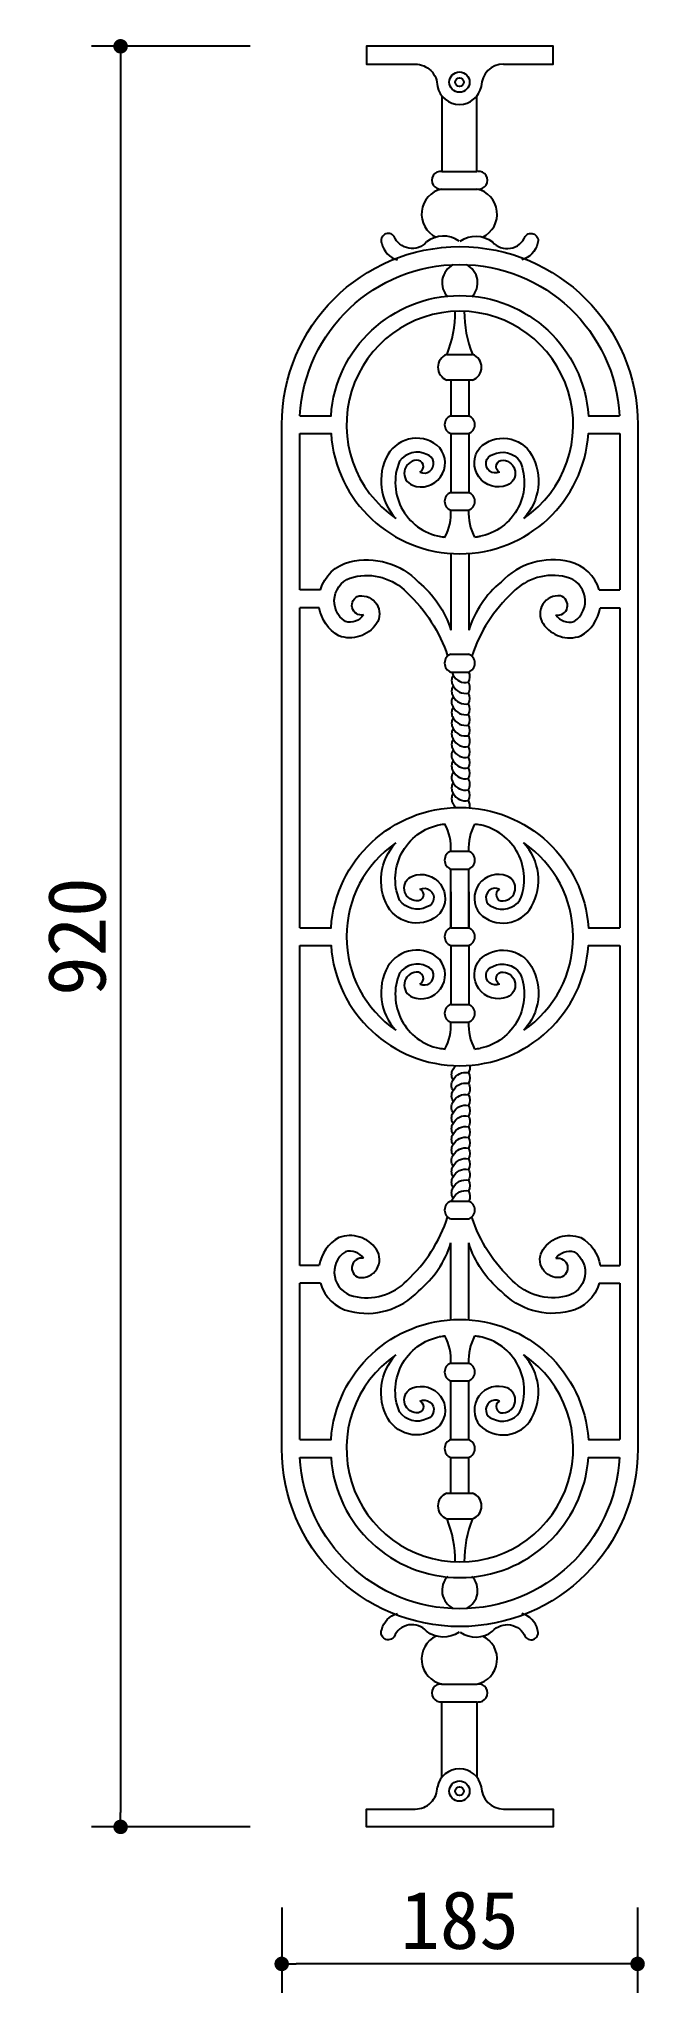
# Model space of a CAD drawing. Extents: x 2091 to 2404, y 1290 to 2300.
import ezdxf

# ---------------------------------------------------------------- set-up
doc = ezdxf.new("R2010")
doc.units = 0
doc.header["$LTSCALE"] = 0.85
doc.header["$MEASUREMENT"] = 0
doc.header["$PDMODE"] = 3
doc.header["$PDSIZE"] = 15
doc.layers.get('0').update_dxf_attribs({"color": 3, "linetype": 'CONTINUOUS'})
doc.layers.get('DEFPOINTS').update_dxf_attribs({"linetype": 'CONTINUOUS'})
for name, color, linetype in [('3', 3, 'CONTINUOUS'), ('4', 4, 'CONTINUOUS'), ('7', 7, 'CONTINUOUS')]:
    doc.layers.add(name, color=color, linetype=linetype)
doc.styles.add('HZ', font='')
doc.styles.get("Standard").update_dxf_attribs({"font": 'ISOCP'})
doc.styles.get('HZ').set_extended_font_data('仿宋_GB2312')
doc.dimstyles.new('ISO-25_WS', dxfattribs={"dimscale": 10, "dimtxt": 2.5, "dimasz": 2.5, "dimexe": 1.25, "dimexo": 0.625, "dimtad": 1, "dimdec": 4, "dimtxsty": 'STANDARD', "dimcen": 2.5, "dimazin": 3, "dimtfac": 1, "dimtdec": 4, "dimtmove": 0, "dimatfit": 3, "dimtolj": 1, "dimtzin": 0})

# ---------------------------------------------------------------- blocks, each defined once
blk = doc.blocks.new('_DOT')
at = {"color": 0, "linetype": 'BYBLOCK'}
blk.add_line((-0.5, 0), (-1, 0), dxfattribs=at)
at = {"color": 0, "linetype": 'BYBLOCK', "const_width": 0.5}
blk.add_lwpolyline([(-0.25, 0, 1), (0.25, 0, 1)], format="xyb", close=True, dxfattribs=at)
blk = doc.blocks.new('*D3')
at = {"color": 0, "linetype": 'BYBLOCK'}
for p, q in [((40268.3, -35817.5), (40186.3, -35817.5)), ((40201.3, -35825), (40201.3, -36730)), ((40268.3, -36737.5), (40186.3, -36737.5))]:
    blk.add_line(p, q, dxfattribs=at)
at = {"layer": 'DEFPOINTS', "color": 0, "linetype": 'BYBLOCK'}
for p in [(40283.3, -35817.5), (40201.3, -36737.5), (40283.3, -36737.5)]:
    blk.add_point(p, dxfattribs=at)
at = {"color": 0, "linetype": 'BYBLOCK', "xscale": 7.5, "yscale": 7.5, "zscale": 7.5}
for p, rotation in [((40201.3, -35817.5), 90), ((40201.3, -36737.5), 270)]:
    blk.add_blockref('_DOT', p, dxfattribs=dict(at, rotation=rotation))
at = {"color": 0, "linetype": 'BYBLOCK', "insert": (40178.8, -36277.5), "char_height": 30, "attachment_point": 5, "rotation": 90, "style": 'HZ'}
blk.add_mtext('\\A1;920', dxfattribs=at)
blk = doc.blocks.new('DOT')
at = {"color": 0, "linetype": 'BYBLOCK'}
blk.add_line((-0.35, 0), (-1, 0), dxfattribs=at)
at = {"color": 0, "linetype": 'BYBLOCK', "const_width": 0.35}
blk.add_lwpolyline([(-0.175, 0, 1), (0.175, 0, 1)], format="xyb", close=True, dxfattribs=at)
blk = doc.blocks.new('*D2')
at = {"color": 0, "linetype": 'BYBLOCK'}
for p, q in [((40284.6, -36779.2), (40284.6, -36823.3)), ((40468.6, -36779.2), (40468.6, -36823.3)), ((40461.1, -36808.3), (40292.1, -36808.3))]:
    blk.add_line(p, q, dxfattribs=at)
at = {"layer": 'DEFPOINTS', "color": 0, "linetype": 'BYBLOCK'}
for p in [(40284.6, -36764.2), (40468.6, -36764.2), (40284.6, -36808.3)]:
    blk.add_point(p, dxfattribs=at)
at = {"color": 0, "linetype": 'BYBLOCK', "xscale": 7.5, "yscale": 7.5, "zscale": 7.5, "rotation": 180}
blk.add_blockref('_DOT', (40284.6, -36808.3), dxfattribs=at)
at = {"color": 0, "linetype": 'BYBLOCK', "xscale": 7.5, "yscale": 7.5, "zscale": 7.5}
blk.add_blockref('_DOT', (40468.6, -36808.3), dxfattribs=at)
at = {"color": 0, "linetype": 'BYBLOCK', "insert": (40376.6, -36785.8), "char_height": 30, "attachment_point": 5, "style": 'HZ'}
blk.add_mtext('\\A1;185', dxfattribs=at)

msp = doc.modelspace()

# ---------------------------------------------------------------- linework, layer by layer
at = {"layer": '3'}
for centre in [(2308.3, 2277.7), (2308.3, 1394.7)]:
    msp.add_circle(centre, 2.23, dxfattribs=at)
at = {"layer": '4'}
for p, q in [((2299.2, 2270.6), (2299.2, 2231.6)), ((2317.3, 2231.6), (2317.3, 2270.6)), ((2299.2, 2231.6), (2317.3, 2231.6)), ((2299.2, 2222.4), (2317.3, 2222.4)), ((2301.8, 2137), (2315.1, 2137)), ((2301.8, 2123.8), (2315.1, 2123.8)), ((2303.9, 2123.8), (2303.9, 2105.3)), ((2313.1, 2123.8), (2313.1, 2105.3)), ((2303.9, 2105.3), (2313.1, 2105.3)), ((2303.9, 2096.1), (2313.1, 2096.1)), ((2303.9, 2096.1), (2303.9, 2065.7)), ((2313.1, 2096.1), (2313.1, 2065.7)), ((2303.9, 2065.7), (2313.1, 2065.7)), ((2303.9, 2056.5), (2313.1, 2056.5)), ((2303.9, 2034.2), (2303.9, 1994.5)), ((2313.1, 2034.2), (2313.1, 1994.5)), ((2236.4, 2015.3), (2225.7, 2015.3)), ((2380.6, 2015.3), (2391.3, 2015.3)), ((2235.8, 2006.1), (2225.7, 2006.1)), ((2381.1, 2006.1), (2391.3, 2006.1)), ((2303.9, 1982.1), (2313.1, 1982.1)), ((2303.9, 1972.9), (2313.1, 1972.9)), ((2303.9, 1880.3), (2313.1, 1880.3)), ((2303.9, 1871.1), (2313.1, 1871.1)), ((2303.9, 1840.8), (2303.9, 1871.1)), ((2313.1, 1840.8), (2313.1, 1871.1)), ((2303.9, 1859.3), (2303.9, 1840.8)), ((2313.1, 1859.3), (2313.1, 1840.8)), ((2303.9, 1840.8), (2313.1, 1840.8)), ((2303.9, 1840.8), (2313.1, 1840.8)), ((2303.9, 1831.6), (2313.1, 1831.6)), ((2303.9, 1831.6), (2303.9, 1801.2)), ((2313.1, 1831.6), (2313.1, 1801.2)), ((2303.9, 1801.2), (2313.1, 1801.2)), ((2303.9, 1792), (2313.1, 1792)), ((2303.9, 1699.5), (2313.1, 1699.5)), ((2303.9, 1699.5), (2313.1, 1699.5)), ((2303.9, 1690.3), (2313.1, 1690.3)), ((2303.9, 1638.2), (2303.9, 1677.9)), ((2313.1, 1638.2), (2313.1, 1677.9)), ((2235.8, 1666.3), (2225.7, 1666.3)), ((2381.1, 1666.3), (2391.3, 1666.3)), ((2236.4, 1657.1), (2225.7, 1657.1)), ((2380.6, 1657.1), (2391.3, 1657.1)), ((2303.9, 1615.8), (2313.1, 1615.8)), ((2303.9, 1576.3), (2303.9, 1606.6)), ((2303.9, 1606.6), (2313.1, 1606.6)), ((2313.1, 1576.3), (2313.1, 1606.6)), ((2303.9, 1576.3), (2313.1, 1576.3)), ((2303.9, 1567.1), (2313.1, 1567.1)), ((2303.9, 1548.6), (2303.9, 1567.1)), ((2313.1, 1548.6), (2313.1, 1567.1)), ((2301.8, 1548.6), (2315.1, 1548.6)), ((2301.8, 1535.3), (2315.1, 1535.3)), ((2299.2, 1450), (2317.3, 1450)), ((2299.2, 1440.8), (2317.3, 1440.8)), ((2299.2, 1401.8), (2299.2, 1440.8)), ((2317.3, 1440.8), (2317.3, 1401.8))]:
    msp.add_line(p, q, dxfattribs=at)
for points in [[(2331.1, 2287), (2356.7, 2287), (2356.7, 2296.2), (2260.2, 2296.2), (2260.2, 2287), (2285.4, 2287, -0.414214), (2296.9, 2275.5)], [(2225.8, 2105.3, -0.945905), (2391.1, 2105.3, -0.945905)], [(2225.8, 2105.3), (2241.9, 2105.3, -0.933257), (2375, 2105.3), (2391.1, 2105.3)], [(2225.7, 2096.1), (2241.9, 2096.1, 0.933257), (2375, 2096.1), (2391.3, 2096.1)], [(2236.4, 2015.3, -0.272254), (2251.6, 2029.8, -0.270005), (2287.1, 2019.4, -0.14545), (2303.9, 1994.5)], [(2380.6, 2015.3, 0.272254), (2365.3, 2029.8, 0.270005), (2329.8, 2019.4, 0.14545), (2313.1, 1994.5)], [(2258.7, 2002.4, -0.324389), (2249.3, 1999, -0.6603), (2253.5, 2022, -0.268598), (2281.1, 2014, -0.127636), (2302.2, 1981.1)], [(2358.2, 2002.4, 0.324389), (2367.6, 1999, 0.6603), (2363.4, 2022, 0.268598), (2335.8, 2014, 0.127636), (2314.7, 1981.1)], [(2258.7, 2002.4, -0.96169), (2256.4, 2012.2, -0.644966), (2265.4, 1997.9, -0.345865), (2245.9, 1991.6, -0.222454), (2235.8, 2006.1)], [(2358.2, 2002.4, 0.96169), (2360.5, 2012.2, 0.644966), (2351.5, 1997.9, 0.345865), (2371.1, 1991.6, 0.222454), (2381.1, 2006.1)], [(2225.7, 1840.8), (2241.9, 1840.8, -0.933257), (2375, 1840.8), (2391.3, 1840.8)], [(2225.7, 1831.6), (2241.9, 1831.6, 0.933257), (2375, 1831.6), (2391.3, 1831.6)], [(2258.7, 1670, 0.324389), (2249.3, 1673.4, 0.6603), (2253.5, 1650.4, 0.268598), (2281.1, 1658.4, 0.127636), (2302.2, 1691.3)], [(2358.2, 1670, -0.324389), (2367.6, 1673.4, -0.6603), (2363.4, 1650.4, -0.268598), (2335.8, 1658.4, -0.127636), (2314.7, 1691.3)], [(2258.7, 1670, 0.96169), (2256.4, 1660.1, 0.644966), (2265.4, 1674.5, 0.345865), (2245.9, 1680.7, 0.222454), (2235.8, 1666.3)], [(2236.4, 1657.1, 0.272254), (2251.6, 1642.6, 0.270005), (2287.1, 1653, 0.14545), (2303.9, 1677.9)], [(2380.6, 1657.1, -0.272254), (2365.3, 1642.6, -0.270005), (2329.8, 1653, -0.14545), (2313.1, 1677.9)], [(2358.2, 1670, -0.96169), (2360.5, 1660.1, -0.644966), (2351.5, 1674.5, -0.345865), (2371.1, 1680.7, -0.222454), (2381.1, 1666.3)], [(2225.7, 1576.3), (2241.9, 1576.3, -0.933257), (2375, 1576.3), (2391.3, 1576.3)], [(2225.8, 1567.1), (2241.9, 1567.1, 0.933257), (2375, 1567.1), (2391.1, 1567.1)], [(2391.1, 1567.1, -0.945905), (2225.8, 1567.1)], [(2331.1, 1385.4), (2356.7, 1385.4), (2356.7, 1376.2), (2260.2, 1376.2), (2260.2, 1385.4), (2285.4, 1385.4, 0.414214), (2296.9, 1396.9)]]:
    msp.add_lwpolyline(points, format="xyb", dxfattribs=at)
msp.add_lwpolyline([(2216.5, 2100.7, -1), (2400.5, 2100.7), (2400.5, 1571.7, -1), (2216.5, 1571.7)], format="xyb", close=True, dxfattribs=at)
for points in [[(2225.7, 2015.3), (2225.7, 2096.1)], [(2391.3, 2096.1), (2391.3, 2015.3)], [(2225.7, 1840.8), (2225.7, 2006.1)], [(2391.3, 2006.1), (2391.3, 1840.8)], [(2225.7, 1666.3), (2225.7, 1831.6)], [(2391.3, 1831.6), (2391.3, 1666.3)], [(2225.7, 1576.3), (2225.7, 1657.1)], [(2391.3, 1657.1), (2391.3, 1576.3)]]:
    msp.add_lwpolyline(points, dxfattribs=at)
for centre, radius, start, end in [((2331.1, 2275.5), 11.5, 90, 180), ((2308.3, 2277.8), 11.6, 191.3974, 348.6026), ((2298.7, 2227), 4.63, 83.7714, 276.2286), ((2318.2, 2227), 4.63, 263.7714, 96.2286), ((2301.9, 2209.5), 13.2, 101.9429, 244.5696), ((2314.6, 2209.5), 13.2, 295.8817, 78.0571), ((2309.5, 2174.1), 10.2, 115.4542, 225.3642), ((2307.5, 2174.1), 10.2, 314.6358, 64.5458), ((2247.9, 2158.8), 58.2, 338.066, 0.5163), ((2369, 2158.8), 58.2, 179.4837, 201.934), ((2304.2, 2130.4), 7.04, 109.7692, 250.2308), ((2312.7, 2130.4), 7.04, 289.7692, 70.2308), ((2305.5, 2100.7), 4.89, 109.7692, 250.2308), ((2311.4, 2100.7), 4.89, 289.7692, 70.2308), ((2305.5, 2061.1), 4.89, 109.7692, 250.2308), ((2311.4, 2061.1), 4.89, 289.7692, 70.2308), ((2278, 2054.9), 25.9, 331.5491, 3.6472), ((2338.9, 2054.9), 25.9, 176.3528, 208.4509), ((2308.5, 2100.7), 58.6, 259.5139, 262.4791), ((2308.5, 2100.7), 58.6, 277.5209, 280.4861), ((2305.5, 1977.5), 4.89, 109.7692, 250.2308), ((2311.4, 1977.5), 4.89, 289.7692, 70.2308), ((2308.5, 1836.2), 58.6, 97.5209, 100.4861), ((2278, 1882), 25.9, 356.3528, 28.4509), ((2338.9, 1882), 25.9, 151.5491, 183.6472), ((2308.5, 1836.2), 58.6, 79.5139, 82.4791), ((2305.5, 1875.7), 4.89, 109.7692, 250.2308), ((2311.4, 1875.7), 4.89, 289.7692, 70.2308), ((2305.5, 1836.2), 4.89, 109.7692, 250.2308), ((2311.4, 1836.2), 4.89, 289.7692, 70.2308), ((2305.5, 1796.6), 4.89, 109.7692, 250.2308), ((2311.4, 1796.6), 4.89, 289.7692, 70.2308), ((2278, 1790.4), 25.9, 331.5491, 3.6472), ((2338.9, 1790.4), 25.9, 176.3528, 208.4509), ((2308.5, 1836.2), 58.6, 259.5139, 262.4791), ((2308.5, 1836.2), 58.6, 277.5209, 280.4861), ((2305.5, 1694.9), 4.89, 109.7692, 250.2308), ((2311.4, 1694.9), 4.89, 289.7692, 70.2308), ((2308.5, 1571.7), 58.6, 97.5209, 100.4861), ((2278, 1617.5), 25.9, 356.3528, 28.4509), ((2338.9, 1617.5), 25.9, 151.5491, 183.6472), ((2308.5, 1571.7), 58.6, 79.5139, 82.4791), ((2305.5, 1611.2), 4.89, 109.7692, 250.2308), ((2311.4, 1611.2), 4.89, 289.7692, 70.2308), ((2305.5, 1571.7), 4.89, 109.7692, 250.2308), ((2311.4, 1571.7), 4.89, 289.7692, 70.2308), ((2304.2, 1542), 7.04, 109.7692, 250.2308), ((2312.7, 1542), 7.04, 289.7692, 70.2308), ((2247.9, 1513.6), 58.2, 359.4837, 21.934), ((2369, 1513.6), 58.2, 158.066, 180.5163), ((2309.5, 1498.3), 10.2, 134.6358, 244.5458), ((2307.5, 1498.3), 10.2, 295.4542, 45.3642), ((2301.9, 1462.9), 13.2, 115.4304, 258.0571), ((2314.6, 1462.9), 13.2, 281.9429, 64.1183), ((2298.7, 1445.4), 4.63, 83.7714, 276.2286), ((2318.2, 1445.4), 4.63, 263.7714, 96.2286), ((2308.3, 1394.6), 11.6, 11.3974, 168.6026), ((2331.1, 1396.9), 11.5, 180, 270)]:
    msp.add_arc(centre, radius, start, end, dxfattribs=at)
at = {"layer": '7'}
for points in [[(2308.1, 2195.6, 0.332063), (2291.3, 2195.1, -0.556847), (2274.5, 2198, 0.895092), (2268.1, 2194.4, 0.275822), (2276.2, 2185.9)], [(2308.7, 2195.6, -0.332063), (2325.4, 2195.1, 0.556847), (2342.3, 2198, -0.895092), (2348.7, 2194.4, -0.275822), (2340.5, 2185.9)], [(2284, 2069.4, 0.768598), (2298.1, 2088.8, 0.490247), (2271.3, 2085.2, 0.326577), (2275.4, 2052.3, 0.326577)], [(2332.9, 2069.4, -0.768598), (2318.8, 2088.8, -0.490247), (2345.6, 2085.2, -0.326577), (2341.5, 2052.3, -0.326577)], [(2287.9, 2076.2, 1.08048), (2291.5, 2085.3, 0.368144), (2277.3, 2081.8, 0.496927), (2300.2, 2042.6, 0.437051)], [(2287.9, 2076.2, 0.840043), (2286, 2082.3, 0.801998), (2284, 2069.4)], [(2329, 2076.2, -1.08048), (2325.5, 2085.3, -0.368144), (2339.6, 2081.8, -0.496927), (2316.8, 2042.6, -0.437051)], [(2329, 2076.2, -0.840043), (2330.9, 2082.3, -0.801998), (2332.9, 2069.4)], [(2305.1, 1971.3, 0.318487), (2305.1, 1965.8, 0.338683), (2312.9, 1962, 0.29344), (2312.9, 1967.6)], [(2304.4, 1972.9, 0.092969), (2305.1, 1971.3, 0.338683), (2312.9, 1967.6, 0.281989), (2313.1, 1972.9)], [(2305.1, 1965.8, 0.318487), (2305.1, 1960.3, 0.338683), (2312.9, 1956.5, 0.29344), (2312.9, 1962)], [(2305.1, 1960.3, 0.318487), (2305.1, 1954.7, 0.338683), (2312.9, 1951, 0.29344), (2312.9, 1956.5)], [(2305.1, 1954.7, 0.318487), (2305.1, 1949.2, 0.338683), (2312.9, 1945.5, 0.29344), (2312.9, 1951)], [(2305.1, 1949.2, 0.318487), (2305.1, 1943.7, 0.338683), (2312.9, 1940, 0.29344), (2312.9, 1945.5)], [(2305.1, 1943.7, 0.318487), (2305.1, 1938.2, 0.338683), (2312.9, 1934.4, 0.29344), (2312.9, 1940)], [(2305.1, 1938.2, 0.318487), (2305.1, 1932.7, 0.338683), (2312.9, 1928.9, 0.29344), (2312.9, 1934.4)], [(2305.1, 1932.7, 0.318487), (2305.1, 1927.1, 0.338683), (2312.9, 1923.4, 0.29344), (2312.9, 1928.9)], [(2305.1, 1927.1, 0.318487), (2305.1, 1921.6, 0.338683), (2312.9, 1917.9, 0.29344), (2312.9, 1923.4)], [(2305.3, 1921.5, 0.33261), (2305.1, 1915.7, 0.338683), (2312.9, 1912, 0.314441), (2312.7, 1917.9)], [(2305.1, 1915.7, 0.318487), (2305.1, 1910.2, 0.338683), (2312.9, 1906.5, 0.29344), (2312.9, 1912)], [(2305.1, 1910.2, 0.318487), (2305.1, 1904.7, 0.080719), (2306.5, 1902.9, 0.080719)], [(2313.6, 1902.7, 0.196394), (2312.9, 1906.5)], [(2287.9, 1860.7, -1.08048), (2291.5, 1851.5, -0.368144), (2277.3, 1855.1, -0.496927), (2300.2, 1894.3, -0.437051)], [(2329, 1860.7, 1.08048), (2325.5, 1851.5, 0.368144), (2339.6, 1855.1, 0.470772), (2319.1, 1893.9, 0.437051)], [(2284, 1867.5, -0.768598), (2298.1, 1848.1, -0.490247), (2271.3, 1851.7, -0.326577), (2275.4, 1884.6, -0.326577)], [(2332.9, 1867.5, 0.768598), (2318.8, 1848.1, 0.490247), (2345.6, 1851.7, 0.326577), (2341.5, 1884.6, 0.238021)], [(2287.9, 1860.7, -0.840043), (2286, 1854.6, -0.801998), (2284, 1867.5)], [(2329, 1860.7, 0.840043), (2330.9, 1854.6, 0.801998), (2332.9, 1867.5)], [(2284, 1804.9, 0.768598), (2298.1, 1824.3, 0.490247), (2271.3, 1820.7, 0.326577), (2275.4, 1787.8, 0.326577)], [(2332.9, 1804.9, -0.768598), (2318.8, 1824.3, -0.490247), (2345.6, 1820.7, -0.326577), (2341.5, 1787.8, -0.326577)], [(2287.9, 1811.7, 1.08048), (2291.5, 1820.8, 0.368144), (2277.3, 1817.3, 0.470772), (2297.8, 1778.5, 0.437051)], [(2287.9, 1811.7, 0.840043), (2286, 1817.8, 0.801998), (2284, 1804.9)], [(2329, 1811.7, -1.08048), (2325.5, 1820.8, -0.368144), (2339.6, 1817.3, -0.470772), (2319.1, 1778.5, -0.437051)], [(2329, 1811.7, -0.840043), (2330.9, 1817.8, -0.801998), (2332.9, 1804.9)], [(2305.1, 1762.2, -0.318487), (2305.1, 1767.7, -0.080719), (2306.5, 1769.5, -0.080719)], [(2313.6, 1769.7, -0.196394), (2312.9, 1765.9)], [(2305.1, 1756.6, -0.318487), (2305.1, 1762.2, -0.338683), (2312.9, 1765.9, -0.29344), (2312.9, 1760.4)], [(2305.3, 1750.9, -0.33261), (2305.1, 1756.6, -0.338683), (2312.9, 1760.4, -0.314441), (2312.7, 1754.5)], [(2305.1, 1745.2, -0.318487), (2305.1, 1750.8, -0.338683), (2312.9, 1754.5, -0.29344), (2312.9, 1749)], [(2305.1, 1739.7, -0.318487), (2305.1, 1745.2, -0.338683), (2312.9, 1749, -0.29344), (2312.9, 1743.5)], [(2305.1, 1734.2, -0.318487), (2305.1, 1739.7, -0.338683), (2312.9, 1743.5, -0.29344), (2312.9, 1737.9)], [(2305.1, 1728.7, -0.318487), (2305.1, 1734.2, -0.338683), (2312.9, 1737.9, -0.29344), (2312.9, 1732.4)], [(2305.1, 1723.2, -0.318487), (2305.1, 1728.7, -0.338683), (2312.9, 1732.4, -0.29344), (2312.9, 1726.9)], [(2305.1, 1717.6, -0.318487), (2305.1, 1723.2, -0.338683), (2312.9, 1726.9, -0.29344), (2312.9, 1721.4)], [(2305.1, 1712.1, -0.318487), (2305.1, 1717.6, -0.338683), (2312.9, 1721.4, -0.29344), (2312.9, 1715.9)], [(2305.1, 1706.6, -0.318487), (2305.1, 1712.1, -0.338683), (2312.9, 1715.9, -0.29344), (2312.9, 1710.3)], [(2305.1, 1701.1, -0.318487), (2305.1, 1706.6, -0.338683), (2312.9, 1710.3, -0.29344), (2312.9, 1704.8)], [(2304.4, 1699.5, -0.092969), (2305.1, 1701.1, -0.338683), (2312.9, 1704.8, -0.281989), (2313.1, 1699.5)], [(2287.9, 1596.2, -1.08048), (2291.5, 1587, -0.368144), (2277.3, 1590.6, -0.496927), (2300.2, 1629.8, -0.437051)], [(2329, 1596.2, 1.08048), (2325.5, 1587, 0.368144), (2339.6, 1590.6, 0.496927), (2316.8, 1629.8, 0.437051)], [(2284, 1603, -0.768598), (2298.1, 1583.6, -0.490247), (2271.3, 1587.2, -0.326577), (2275.4, 1620.1, -0.326577)], [(2332.9, 1603, 0.768598), (2318.8, 1583.6, 0.490247), (2345.6, 1587.2, 0.326577), (2341.5, 1620.1, 0.326577)], [(2287.9, 1596.2, -0.840043), (2286, 1590.1, -0.801998), (2284, 1603)], [(2329, 1596.2, 0.840043), (2330.9, 1590.1, 0.801998), (2332.9, 1603)], [(2308.1, 1476.8, -0.332063), (2291.3, 1477.3, 0.556847), (2274.5, 1474.4, -0.895092), (2268.1, 1478, -0.275822), (2276.2, 1486.5)], [(2308.7, 1476.8, 0.332063), (2325.4, 1477.3, -0.556847), (2342.3, 1474.4, 0.895092), (2348.7, 1478, 0.275822), (2340.5, 1486.5)]]:
    msp.add_lwpolyline(points, format="xyb", dxfattribs=at)
for centre in [(2308.3, 2277.7), (2308.3, 1394.7)]:
    msp.add_circle(centre, 5.26, dxfattribs=at)
for centre, start, end in [((2308.5, 2100.7), 304.3193, 235.6807), ((2308.5, 1836.2), 124.3193, 235.6807), ((2308.5, 1836.2), 304.3193, 55.6807), ((2308.5, 1571.7), 124.3193, 55.6807)]:
    msp.add_arc(centre, 58.6, start, end, dxfattribs=at)

# ---------------------------------------------------------------- dimensions: what is measured, and where the dimension line sits
at = {"layer": '3'}
dim = msp.add_linear_dim(base=(2133.1, 1376.2), p1=(2215.1, 2296.2), p2=(2215.1, 1376.2), angle=90, dimstyle='ISO-25_WS', override={"dimscale": 15, "dimtxt": 2, "dimasz": 0.5, "dimexe": 1, "dimexo": 1, "dimgap": 0.5, "dimdec": 0, "dimzin": 0, "dimtxsty": 'HZ', "dimblk": 'DOT', "dimblk1": 'DOT', "dimblk2": 'DOT', "dimsah": 1, "dimcen": 0, "dimtfac": 0.5, "dimtdec": 0, "dimtix": 1, "dimtofl": 0}, dxfattribs=at)
dim.commit()
dim.dimension.update_dxf_attribs({"geometry": '*D3', "text_midpoint": (2110.6, 1836.2), "insert": (-38068.2, 38113.7)})
dim = msp.add_linear_dim(base=(2216.5, 1305.4), p1=(2400.5, 1349.5), p2=(2216.5, 1349.5), text='185', dimstyle='ISO-25_WS', override={"dimscale": 15, "dimtxt": 2, "dimasz": 0.5, "dimexe": 1, "dimexo": 1, "dimgap": 0.5, "dimdec": 0, "dimzin": 0, "dimtxsty": 'HZ', "dimblk": 'DOT', "dimblk1": 'DOT', "dimblk2": 'DOT', "dimsah": 1, "dimcen": 0, "dimtfac": 0.5, "dimtdec": 0, "dimtix": 1, "dimtofl": 0}, dxfattribs=at)
dim.commit()
dim.dimension.update_dxf_attribs({"geometry": '*D2', "text_midpoint": (2308.5, 1327.9), "insert": (-38068.2, 38113.7)})

doc.saveas('drawing.dxf')
